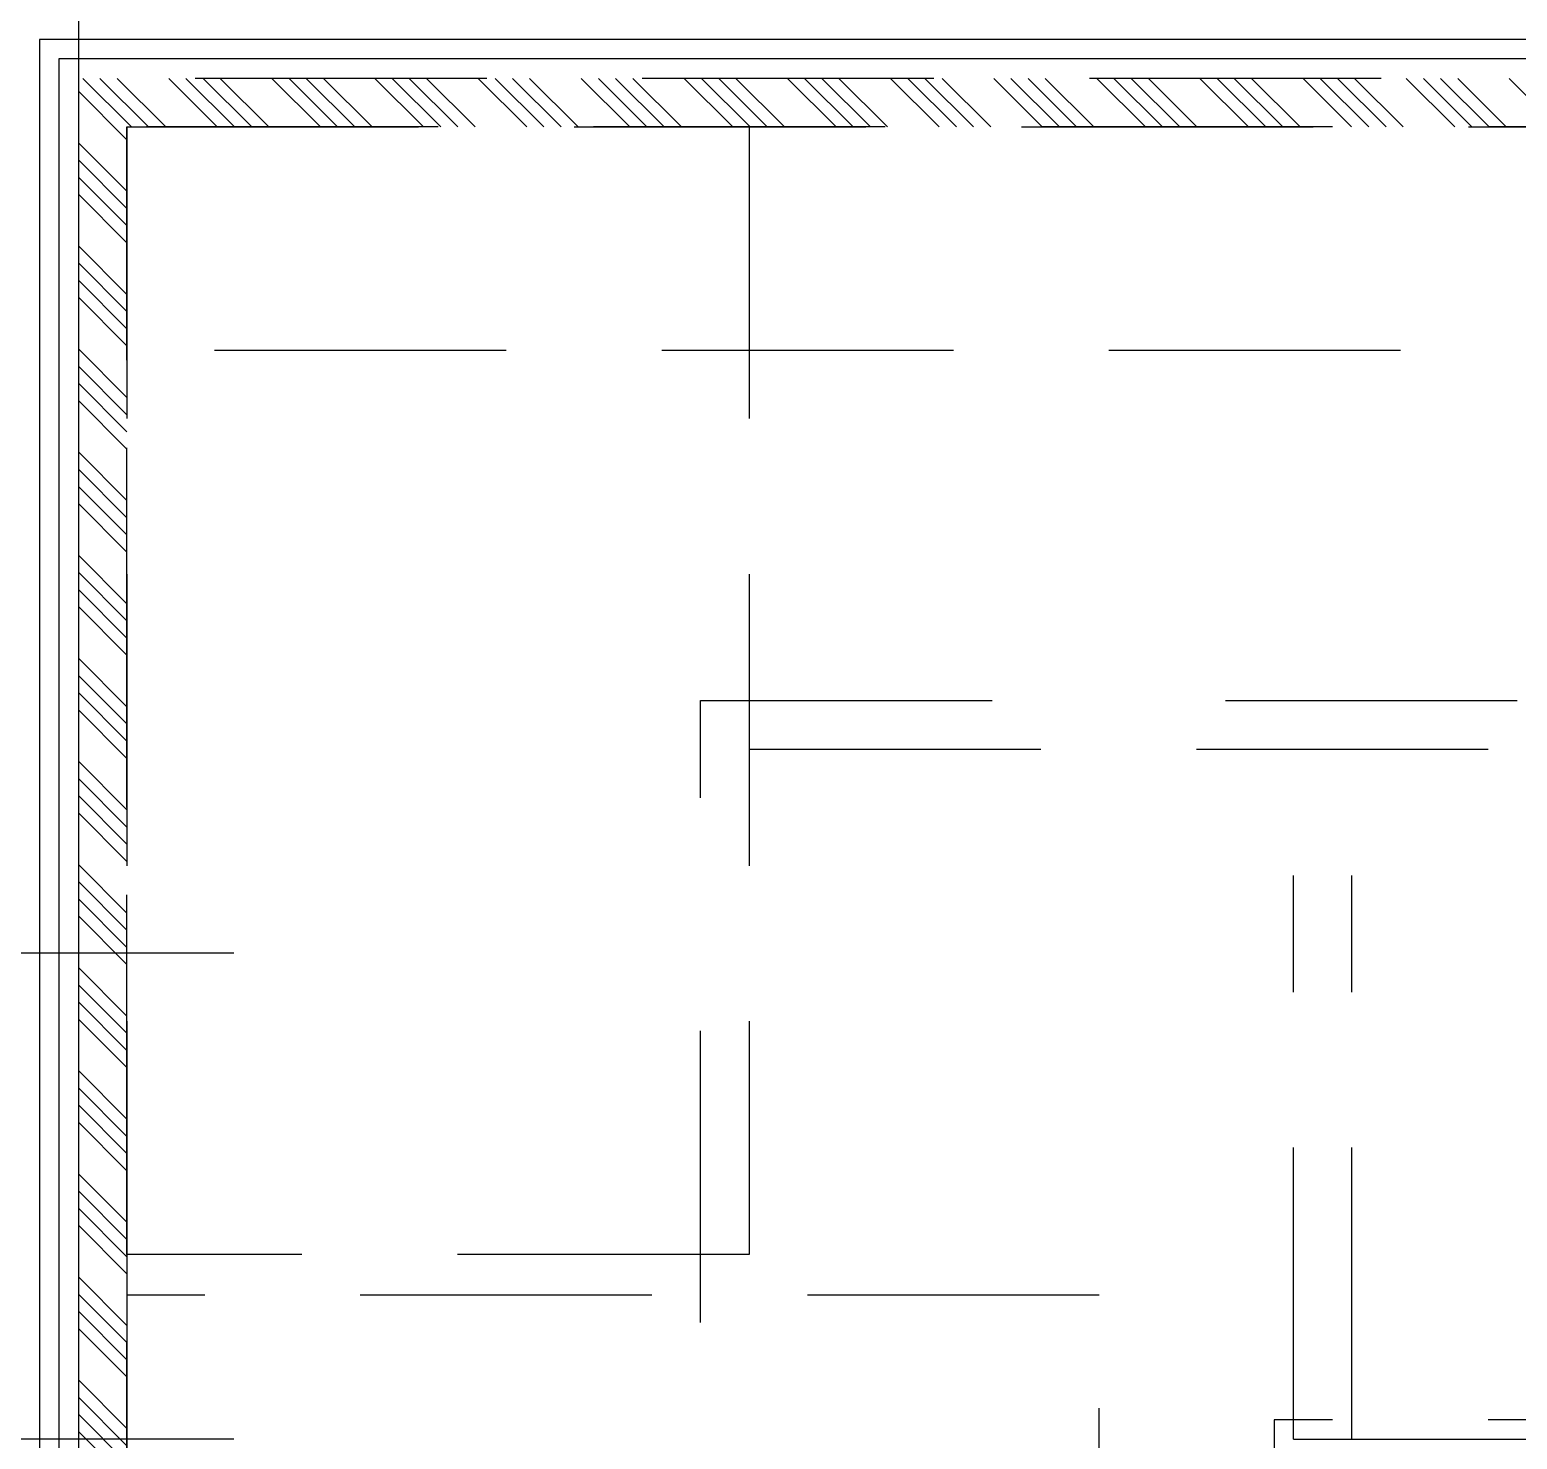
# Model space of a CAD drawing. Header units: millimetres. Extents: x 7294529 to 7346664, y 234399 to 276449.
# Drawn here: x 7323114 to 7323879, y 251604 to 252329 of the extents above; entities that cross this region are included whole.
import ezdxf
from ezdxf.xclip import XClip

# ---------------------------------------------------------------- set-up
doc = ezdxf.new("R2010")
doc.units = ezdxf.units.MM
doc.header["$LTSCALE"] = 100
doc.header["$XCLIPFRAME"] = 2
for name, pattern in [('ST-DASH', [2.7, 1.5, -1.2]), ('U-59C-EX$0$CEN', [62, 60, -1, 0, -1]), ('U-59C-EX$0$HID', [2.3, 1.5, -0.8])]:
    doc.linetypes.add(name, pattern=pattern)
for name, color, linetype in [('BP', 7, 'Continuous'), ('U-59C-EX$0$A-커텐박스', 11, 'U-59C-EX$0$HID'), ('U-59C-EX$0$CEN', 1, 'U-59C-EX$0$CEN'), ('U-59C-EX$0$FIN', 5, 'Continuous'), ('U-59C-EX$0$FUR_미설치가구', 8, 'U-59C-EX$0$HID'), ('결로방지', 4, 'ST-DASH')]:
    doc.layers.add(name, color=color, linetype=linetype)
doc.layers.add('U-59C-EX$0$MC', color=152, linetype='Continuous', plot=False)

# ---------------------------------------------------------------- blocks, each defined once
blk = doc.blocks.new('U-59C-EX$0$59C_주방가구_1')
at = {"layer": 'U-59C-EX$0$FUR_미설치가구', "linetype": 'U-59C-EX$0$HID'}
h = blk.add_hatch(dxfattribs=at)
h.set_pattern_fill('ANSI34', color=256, scale=50, angle=180)
h.set_pattern_definition([(225, (-131053.915, -376129.36), (26.5165043, -26.5165043), []), (225, (-131062.754, -376129.36), (26.5165043, -26.5165043), []), (225, (-131071.593, -376129.36), (26.5165043, -26.5165043), []), (225, (-131080.432, -376129.36), (26.5165043, -26.5165043), [])])
h.paths.add_polyline_path([(-25, -2180), (-25, -25), (-3175, -25), (-3175, -500), (-3200, -500), (-3200, 0), (0, 0), (0, -2180)])
for p, q in [((-655, -700), (-655, -410)), ((-625, -700), (-625, -410))]:
    blk.add_line(p, q, dxfattribs=at)
for points in [[(-25, -2180), (-25, -25), (-3175, -25), (-3175, -700), (-3200, -700), (-3200, 0), (0, 0), (0, -2180)], [(-3175, -700), (-3175, -25), (-25, -25), (-25, -2200), (-2080, -2200), (-2080, -1600), (-625, -1600), (-625, -700)], [(-25, -605), (-25, -25), (-345, -25), (-345, -605)], [(-525, -625.94), (-25, -625.94), (-25, -1523.94), (-525, -1523.94)]]:
    blk.add_lwpolyline(points, close=True, dxfattribs=at)
for points in [[(-3175, -25), (-345, -25), (-345, -345), (-3175, -345), (-3175, -25)], [(-3175, -690), (-615, -690), (-615, -1610), (-2070, -1610), (-2070, -2190), (-345, -2190)]]:
    blk.add_lwpolyline(points, dxfattribs=at)
blk = doc.blocks.new('U-59C-EX')
at = {"layer": 'U-59C-EX$0$A-커텐박스'}
blk.add_line((6305, 1155), (9525, 1155), dxfattribs=at)
at = {"layer": 'U-59C-EX$0$CEN'}
blk.add_line((9435, 845), (11565, 845), dxfattribs=at)
at = {"layer": 'U-59C-EX$0$FIN'}
for p, q in [((8030, 1315), (9535, 1315)), ((9535, 1315), (9535, 385)), ((8030, 1305), (9525, 1305)), ((9525, 1305), (9525, 385))]:
    blk.add_line(p, q, dxfattribs=at)
at = {"layer": 'U-59C-EX$0$MC'}
for p, q in [((9515, 2175), (9515, -2055)), ((9435, 595), (11565, 595))]:
    blk.add_line(p, q, dxfattribs=at)
blk.add_blockref('U-59C-EX$0$59C_주방가구_1', (9515, 1295))

msp = doc.modelspace()

# ---------------------------------------------------------------- block references
at = {"layer": 'BP'}
ref = msp.add_blockref('U-59C-EX', (7332654.36, 251009.38), dxfattribs=dict(at, xscale=-1))
XClip(ref).set_block_clipping_path([(12590, 2135.0000000001), (4674.9999999981, 2134.9999999984), (4074.9999999981, 1534.9999999988), (-145, 1535.0000000005), (-145, -7185.0000000001), (12590, -7184.9999999997)])

# ---------------------------------------------------------------- next in the draw order: linework, layer by layer
at = {"layer": '결로방지'}
msp.add_lwpolyline([(7319589.36, 251394.38), (7323459.36, 251394.38), (7323459.36, 251984.38), (7326019.36, 251984.38), (7326019.36, 250054.38), (7328489.36, 250054.38)], dxfattribs=at)

doc.saveas('drawing.dxf')
